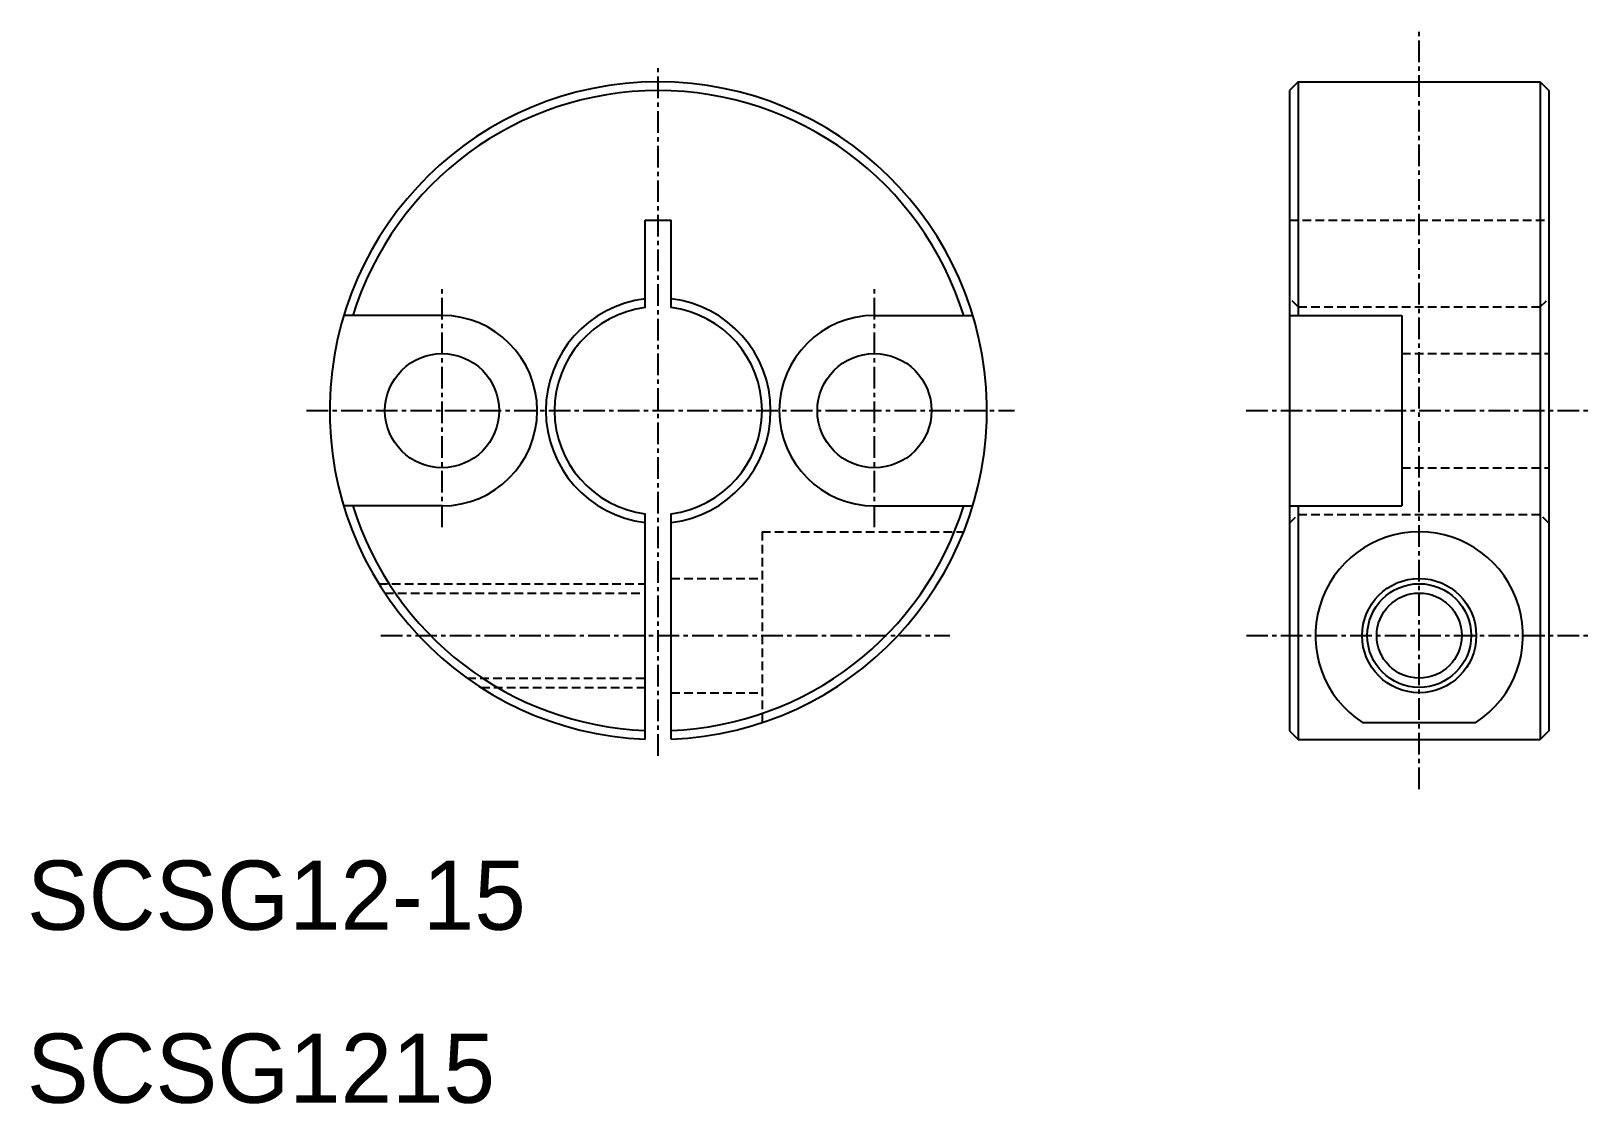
# Model space of a CAD drawing. Extents: x 10.2 to 100.4, y 9.9 to 71.9.
import ezdxf

# ---------------------------------------------------------------- set-up
doc = ezdxf.new("R2010")
doc.units = 0
doc.linetypes.add('CENTER', pattern=[2, 1.25, -0.25, 0.25, -0.25])
doc.linetypes.add('DASHED', pattern=[0.75, 0.5, -0.25])
doc.layers.get('0').update_dxf_attribs({"linetype": 'CONTINUOUS'})
doc.layers.add('CENTER', color=1, linetype='CENTER')

msp = doc.modelspace()

# ---------------------------------------------------------------- linework, layer by layer
at = {"color": 7, "linetype": 'CONTINUOUS'}
for p, q in [((83.5, 69), (83, 68.5)), ((83.5, 69), (97.5, 69)), ((83.5, 69), (83.5, 55.5)), ((97.5, 69), (97.5, 31)), ((97.5, 69), (98, 68.5)), ((83, 68.5), (83, 31.5)), ((98, 68.5), (98, 31.5)), ((45.75, 61), (47.25, 61)), ((45.75, 55.953), (45.75, 61)), ((47.25, 55.953), (47.25, 61)), ((34, 55.5), (28.313, 55.5)), ((59, 55.5), (64.687, 55.5)), ((83, 55.5), (89.5, 55.5)), ((89.5, 55.5), (89.5, 44.5)), ((34, 44.5), (28.313, 44.5)), ((59, 44.5), (64.687, 44.5)), ((83, 44.5), (89.5, 44.5)), ((83.5, 44.5), (83.5, 31)), ((45.75, 31.015), (45.75, 44.047)), ((47.25, 31.015), (47.25, 44.047)), ((87.226, 31.972), (93.774, 31.972)), ((83, 31.5), (83.5, 31)), ((83.5, 31), (97.5, 31)), ((98, 31.5), (97.5, 31))]:
    msp.add_line(p, q, dxfattribs=at)
at = {"color": 3, "linetype": 'DASHED'}
for p, q in [((83, 61), (98, 61)), ((83.5, 56), (83, 56.5)), ((83.5, 56), (97.5, 56)), ((97.5, 56), (98, 56.5)), ((89.5, 53.3), (98, 53.3)), ((89.5, 46.7), (98, 46.7)), ((83, 43.5), (83.5, 44)), ((83.5, 44), (97.5, 44)), ((98, 43.5), (97.5, 44)), ((52.5, 43), (52.5, 31.972)), ((52.5, 43), (64.164, 43)), ((30.345, 40), (45.75, 40)), ((47.25, 40.3), (52.5, 40.3)), ((30.693, 39.459), (45.75, 39.459)), ((35.453, 34.541), (45.75, 34.541)), ((36.253, 34), (45.75, 34)), ((47.25, 33.7), (52.5, 33.7))]:
    msp.add_line(p, q, dxfattribs=at)
at = {"color": 7, "linetype": 'CONTINUOUS'}
for centre, radius in [((34, 50), 3.3), ((59, 50), 3.3), ((90.5, 37), 3.3), ((90.5, 37), 2.458)]:
    msp.add_circle(centre, radius, dxfattribs=at)
at = {"color": 3}
msp.add_circle((90.5, 37), 3, dxfattribs=at)
at = {"color": 7, "linetype": 'CONTINUOUS'}
for centre, radius, start, end in [((46.5, 50), 19, 272.26226, 267.73774), ((46.5, 50), 18.5, 17.29534, 162.70466), ((46.5, 50), 6.5, 96.62581, 263.37419), ((46.5, 50), 6, 97.18076, 262.81924), ((46.5, 50), 6.5, 276.62581, 83.37419), ((46.5, 50), 6, 277.18076, 82.81924), ((34, 50), 5.5, 270, 90), ((59, 50), 5.5, 90, 270), ((46.5, 50), 18.5, 197.29534, 267.67656), ((46.5, 50), 18.5, 272.32344, 342.70466), ((90.5, 37), 6, 303.07474, 236.92526)]:
    msp.add_arc(centre, radius, start, end, dxfattribs=at)
at = {"layer": 'CENTER', "color": 1, "linetype": 'CENTER'}
for p, q in [((90.5, 28.134), (90.5, 71.929)), ((46.5, 30.059), (46.5, 69.789)), ((34, 43.274), (34, 57.171)), ((59, 43.274), (59, 57.051)), ((26.167, 50), (67.098, 50)), ((80.5, 50), (100.422, 50)), ((30.457, 37), (63.363, 37)), ((80.505, 37), (100.362, 37))]:
    msp.add_line(p, q, dxfattribs=at)

# ---------------------------------------------------------------- texts
at = {"color": 7, "linetype": 'CONTINUOUS'}
for s, p in [('SCSG12-15', (10, 20)), ('SCSG1215', (10, 10))]:
    msp.add_text(s, height=4, dxfattribs=at).set_placement(p)

doc.saveas('drawing.dxf')
